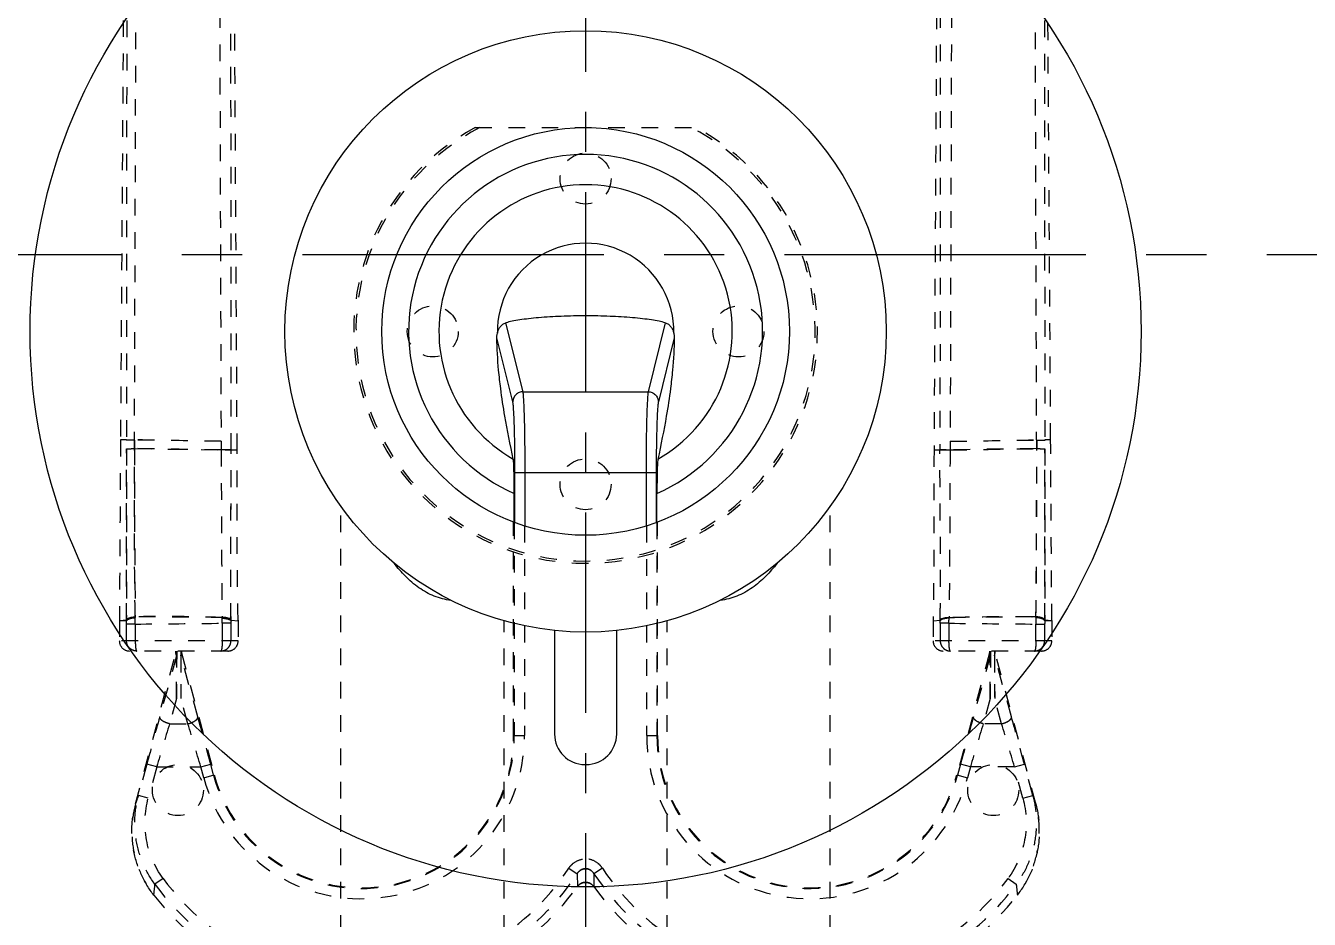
# Model space of a CAD drawing. Header units: millimetres. Extents: x 583 to 1942, y -5112 to 253.
# Drawn here: x 1186.9 to 1312.8, y -4548 to -4460.4 of the extents above; entities that cross this region are included whole.
import ezdxf

# ---------------------------------------------------------------- set-up
doc = ezdxf.new("R2010")
doc.units = ezdxf.units.MM
doc.header["$LTSCALE"] = 16.335
doc.linetypes.add('CENTER', pattern=[0.6, 0.375, -0.075, 0.075, -0.075])
doc.linetypes.add('HIDDEN', pattern=[0.2, 0.1, -0.1])
doc.layers.get('0').update_dxf_attribs({"linetype": 'CONTINUOUS'})
doc.layers.add('DEFAULT_2', color=8, linetype='HIDDEN')

msp = doc.modelspace()

# ---------------------------------------------------------------- linework, layer by layer
at = {"color": 1, "linetype": 'CENTER', "ltscale": 3.209403}
msp.add_line((1241.821, -4350.864), (1241.821, -4608.864), dxfattribs=at)
at = {"color": 1, "linetype": 'CENTER', "ltscale": 4.826544}
msp.add_line((1432.821, -4482.864), (1044.821, -4482.864), dxfattribs=at)
at = {"color": 7, "linetype": 'Continuous'}
for p, q in [((1235.681, -4496.284), (1233.999, -4489.516)), ((1249.642, -4489.516), (1247.961, -4496.284)), ((1234.681, -4497.274), (1233.118, -4490.98)), ((1250.524, -4490.98), (1248.96, -4497.274)), ((1235.681, -4496.284), (1247.961, -4496.284)), ((1234.892, -4509.052), (1234.892, -4504.206)), ((1234.892, -4504.206), (1248.75, -4504.206)), ((1235.891, -4509.439), (1235.891, -4504.206)), ((1247.75, -4504.206), (1247.75, -4509.439)), ((1248.75, -4504.206), (1248.75, -4509.052)), ((1234.821, -4509.02), (1234.821, -4506.258)), ((1248.821, -4509.02), (1248.821, -4506.258)), ((1238.771, -4519.706), (1238.771, -4529.864)), ((1244.871, -4529.864), (1244.871, -4519.706)), ((1241.771, -4532.864), (1241.871, -4532.864))]:
    msp.add_line(p, q, dxfattribs=at)
for radius in [54.5, 29.5, 20]:
    msp.add_circle((1241.821, -4490.364), radius, dxfattribs=at)
for centre, radius, start, end in [((1241.821, -4490.364), 17.367, 293.76921, 246.23079), ((1241.821, -4490.364), 14.39, 299.52803, 240.47197), ((1241.821, -4490.364), 8.655, 358.8996, 181.1004), ((1241.771, -4529.864), 3, 180, 270), ((1241.871, -4529.864), 3, 270, 0)]:
    msp.add_arc(centre, radius, start, end, dxfattribs=at)
for points, knots in [([(1233.167, -4490.53), (1233.192, -4490.417), (1233.264, -4490.195), (1233.44, -4489.896), (1233.684, -4489.653), (1233.89, -4489.547), (1233.999, -4489.516)], [0, 0, 0, 0, 0.255005, 0.5050744, 0.7520333, 1, 1, 1, 1]), ([(1249.642, -4489.516), (1249.441, -4489.459), (1248.99, -4489.355), (1248.245, -4489.226), (1247.376, -4489.111), (1246.021, -4488.977), (1244.157, -4488.867), (1241.821, -4488.823), (1239.485, -4488.867), (1237.621, -4488.977), (1236.266, -4489.111), (1235.396, -4489.226), (1234.651, -4489.355), (1234.2, -4489.459), (1233.999, -4489.516)], [0, 0, 0, 0, 0.0398078, 0.0881396, 0.1441844, 0.2069315, 0.3477317, 0.5000037, 0.6522755, 0.7930738, 0.8558185, 0.9118614, 0.9601923, 1, 1, 1, 1]), ([(1249.642, -4489.516), (1249.751, -4489.547), (1249.958, -4489.653), (1250.201, -4489.896), (1250.378, -4490.195), (1250.449, -4490.417), (1250.474, -4490.53)], [0, 0, 0, 0, 0.2479617, 0.494921, 0.7449923, 1, 1, 1, 1]), ([(1233.118, -4490.98), (1233.117, -4490.932), (1233.122, -4490.78), (1233.146, -4490.63), (1233.167, -4490.53)], [0, 0, 0, 0, 0.3228618, 1, 1, 1, 1]), ([(1234.729, -4502.885), (1234.425, -4501.487), (1233.964, -4499.191), (1233.516, -4496.275), (1233.229, -4493.71), (1233.134, -4492.042), (1233.118, -4490.98)], [0, 0, 0, 0, 0.3565746, 0.5838828, 0.7352777, 1, 1, 1, 1]), ([(1250.524, -4490.98), (1250.507, -4492.042), (1250.413, -4493.71), (1250.126, -4496.275), (1249.677, -4499.191), (1249.216, -4501.487), (1248.913, -4502.885)], [0, 0, 0, 0, 0.264722, 0.416117, 0.6434253, 1, 1, 1, 1]), ([(1250.474, -4490.53), (1250.48, -4490.56), (1250.51, -4490.708), (1250.526, -4490.859), (1250.524, -4490.98)], [0, 0, 0, 0, 0.1994049, 1, 1, 1, 1]), ([(1235.681, -4496.284), (1235.551, -4496.284), (1235.289, -4496.337), (1234.958, -4496.557), (1234.735, -4496.885), (1234.682, -4497.145), (1234.681, -4497.274)], [0, 0, 0, 0, 0.2508909, 0.5014904, 0.7512185, 1, 1, 1, 1]), ([(1234.892, -4504.206), (1234.892, -4503.79), (1234.889, -4502.973), (1234.878, -4501.78), (1234.86, -4500.664), (1234.835, -4499.662), (1234.805, -4498.804), (1234.774, -4498.193), (1234.746, -4497.797), (1234.727, -4497.575), (1234.707, -4497.406), (1234.691, -4497.312), (1234.681, -4497.274)], [0, 0, 0, 0, 0.1795324, 0.3533311, 0.5158857, 0.6619827, 0.7869679, 0.8868864, 0.9264285, 0.9586095, 0.9831831, 1, 1, 1, 1]), ([(1235.891, -4504.206), (1235.891, -4503.731), (1235.889, -4502.797), (1235.877, -4501.434), (1235.859, -4500.159), (1235.834, -4499.013), (1235.804, -4498.033), (1235.774, -4497.334), (1235.746, -4496.882), (1235.726, -4496.628), (1235.706, -4496.435), (1235.69, -4496.327), (1235.681, -4496.284)], [0, 0, 0, 0, 0.1795633, 0.3533925, 0.5159759, 0.6620973, 0.7870978, 0.8870149, 0.9265461, 0.9587066, 0.9832452, 1, 1, 1, 1]), ([(1247.961, -4496.284), (1247.951, -4496.327), (1247.936, -4496.435), (1247.915, -4496.628), (1247.896, -4496.881), (1247.868, -4497.334), (1247.837, -4498.032), (1247.807, -4499.012), (1247.782, -4500.158), (1247.764, -4501.433), (1247.753, -4502.797), (1247.75, -4503.731), (1247.75, -4504.206)], [0, 0, 0, 0, 0.0167507, 0.0412811, 0.0734287, 0.1129505, 0.2128577, 0.3378522, 0.4839562, 0.6465252, 0.8203926, 1, 1, 1, 1]), ([(1247.961, -4496.284), (1248.09, -4496.284), (1248.352, -4496.337), (1248.683, -4496.557), (1248.906, -4496.885), (1248.959, -4497.145), (1248.96, -4497.274)], [0, 0, 0, 0, 0.2508909, 0.5014904, 0.7512186, 1, 1, 1, 1]), ([(1248.96, -4497.274), (1248.951, -4497.312), (1248.935, -4497.406), (1248.915, -4497.575), (1248.895, -4497.797), (1248.867, -4498.193), (1248.837, -4498.804), (1248.807, -4499.661), (1248.782, -4500.664), (1248.763, -4501.78), (1248.752, -4502.973), (1248.75, -4503.79), (1248.75, -4504.206)], [0, 0, 0, 0, 0.0168126, 0.0413781, 0.0735464, 0.1130791, 0.2129876, 0.3379668, 0.4840464, 0.6465867, 0.8204235, 1, 1, 1, 1]), ([(1234.821, -4506.258), (1234.821, -4505.878), (1234.818, -4505.319), (1234.807, -4504.597), (1234.797, -4504.111), (1234.784, -4503.684), (1234.769, -4503.333), (1234.754, -4503.095), (1234.74, -4502.956), (1234.733, -4502.905), (1234.729, -4502.885)], [0, 0, 0, 0, 0.3380377, 0.4963172, 0.6418106, 0.7700141, 0.8759748, 0.9543452, 0.9815407, 1, 1, 1, 1]), ([(1248.913, -4502.885), (1248.908, -4502.905), (1248.901, -4502.956), (1248.887, -4503.095), (1248.873, -4503.333), (1248.857, -4503.684), (1248.845, -4504.111), (1248.834, -4504.597), (1248.824, -4505.319), (1248.821, -4505.878), (1248.821, -4506.258)], [0, 0, 0, 0, 0.0184595, 0.0456554, 0.1240275, 0.2299901, 0.3581946, 0.5036875, 0.6619657, 1, 1, 1, 1]), ([(1228.605, -4516.738), (1228.048, -4516.69), (1226.931, -4516.4), (1225.434, -4515.551), (1224.128, -4514.427), (1223.381, -4513.561), (1223.037, -4513.111)], [0, 0, 0, 0, 0.2456585, 0.498751, 0.7510271, 1, 1, 1, 1]), ([(1260.605, -4513.111), (1260.26, -4513.561), (1259.513, -4514.428), (1258.206, -4515.552), (1256.709, -4516.401), (1255.593, -4516.69), (1255.037, -4516.738)], [0, 0, 0, 0, 0.2492679, 0.5016523, 0.7546359, 1, 1, 1, 1])]:
    msp.add_open_spline(points, degree=3, knots=knots, dxfattribs=at)
at = {"layer": 'DEFAULT_2', "color": 8, "linetype": 'HIDDEN'}
for p, q in [((1207.635, -4502.004), (1207.296, -4442.738)), ((1276.345, -4442.738), (1276.006, -4502.004)), ((1205.922, -4458.958), (1206.056, -4501.981)), ((1207.055, -4501.99), (1207.023, -4458.958)), ((1276.619, -4458.958), (1276.587, -4501.99)), ((1277.719, -4458.958), (1277.585, -4501.981)), ((1196.455, -4459.843), (1196.191, -4500.992)), ((1196.799, -4459.868), (1196.767, -4501.878)), ((1197.562, -4501.864), (1197.696, -4459.867)), ((1286.079, -4501.864), (1285.946, -4459.867)), ((1286.842, -4459.868), (1286.875, -4501.878)), ((1287.45, -4500.992), (1287.187, -4459.843)), ((1230.978, -4470.364), (1252.663, -4470.364)), ((1196.767, -4501), (1196.191, -4500.99)), ((1206.053, -4501.145), (1197.564, -4501.013)), ((1277.588, -4501.145), (1286.078, -4501.013)), ((1287.451, -4500.99), (1286.874, -4501)), ((1197.562, -4501.864), (1206.056, -4501.981)), ((1207.055, -4501.99), (1207.635, -4502.005)), ((1207.635, -4502.005), (1207.055, -4501.996)), ((1276.587, -4501.99), (1276.007, -4502.005)), ((1276.007, -4502.005), (1276.587, -4501.996)), ((1286.079, -4501.864), (1277.585, -4501.981)), ((1217.821, -4617.864), (1217.821, -4507.518)), ((1265.821, -4617.864), (1265.821, -4507.518)), ((1234.759, -4530.013), (1234.759, -4509.076)), ((1234.821, -4509.099), (1234.821, -4509.02)), ((1234.829, -4509.102), (1234.829, -4530.013)), ((1234.892, -4509.126), (1234.892, -4509.052)), ((1235.829, -4509.446), (1235.829, -4530.013)), ((1235.891, -4509.465), (1235.891, -4509.439)), ((1247.75, -4509.439), (1247.75, -4509.465)), ((1247.812, -4509.446), (1247.812, -4530.013)), ((1248.75, -4509.052), (1248.75, -4509.126)), ((1248.812, -4509.102), (1248.882, -4509.076)), ((1248.812, -4509.102), (1248.812, -4530.013)), ((1248.821, -4509.099), (1248.821, -4509.02)), ((1248.882, -4530.013), (1248.882, -4509.076)), ((1196.075, -4518.709), (1196.074, -4520.714)), ((1196.772, -4518.755), (1196.074, -4518.711)), ((1196.074, -4518.711), (1196.772, -4518.755)), ((1196.076, -4518.711), (1196.772, -4518.653)), ((1207.033, -4518.704), (1207.732, -4518.747)), ((1207.732, -4518.702), (1207.732, -4520.714)), ((1207.732, -4518.747), (1207.732, -4518.747)), ((1207.732, -4518.747), (1207.732, -4518.747)), ((1233.821, -4617.864), (1233.821, -4518.759)), ((1249.821, -4617.864), (1249.821, -4518.759)), ((1275.91, -4518.702), (1275.909, -4520.714)), ((1275.909, -4518.747), (1276.609, -4518.704)), ((1275.909, -4518.747), (1275.909, -4518.747)), ((1286.869, -4518.653), (1287.566, -4518.711)), ((1287.567, -4518.711), (1286.869, -4518.755)), ((1286.869, -4518.755), (1287.567, -4518.711)), ((1287.566, -4518.709), (1287.567, -4520.714)), ((1196.779, -4520.714), (1196.779, -4519.073)), ((1197.639, -4519.073), (1196.779, -4519.073)), ((1197.639, -4519.073), (1197.639, -4520.714)), ((1206.167, -4518.993), (1206.167, -4520.714)), ((1207.027, -4518.993), (1206.167, -4518.993)), ((1207.027, -4518.993), (1207.027, -4520.714)), ((1277.474, -4518.993), (1276.614, -4518.993)), ((1276.614, -4518.993), (1276.614, -4520.714)), ((1277.474, -4518.993), (1277.474, -4520.714)), ((1286.002, -4519.073), (1286.862, -4519.073)), ((1286.002, -4520.714), (1286.002, -4519.073)), ((1286.862, -4519.073), (1286.862, -4520.714)), ((1207.732, -4520.714), (1196.074, -4520.714)), ((1287.567, -4520.714), (1275.909, -4520.714)), ((1206.727, -4521.719), (1197.079, -4521.719)), ((1197.658, -4536.705), (1201.622, -4521.909)), ((1201.691, -4522.183), (1200.035, -4528.174)), ((1201.622, -4521.909), (1201.622, -4521.719)), ((1201.691, -4522.183), (1201.622, -4521.909)), ((1201.703, -4521.719), (1201.684, -4526.382)), ((1202.103, -4521.719), (1202.122, -4526.382)), ((1202.116, -4522.183), (1202.184, -4521.909)), ((1203.771, -4528.174), (1202.116, -4522.183)), ((1202.184, -4521.719), (1202.184, -4521.909)), ((1202.184, -4521.909), (1205.391, -4533.879)), ((1286.562, -4521.719), (1276.914, -4521.719)), ((1281.457, -4521.909), (1278.25, -4533.879)), ((1281.526, -4522.183), (1279.87, -4528.174)), ((1281.457, -4521.719), (1281.457, -4521.909)), ((1281.526, -4522.183), (1281.457, -4521.909)), ((1281.538, -4521.719), (1281.519, -4526.382)), ((1281.938, -4521.719), (1281.957, -4526.382)), ((1281.951, -4522.183), (1282.019, -4521.909)), ((1283.606, -4528.174), (1281.951, -4522.183)), ((1282.019, -4521.909), (1282.019, -4521.719)), ((1285.983, -4536.705), (1282.019, -4521.909)), ((1201.684, -4526.382), (1201.001, -4528.855)), ((1202.806, -4528.855), (1202.122, -4526.382)), ((1281.519, -4526.382), (1280.836, -4528.855)), ((1282.64, -4528.855), (1281.957, -4526.382)), ((1201.001, -4528.855), (1202.806, -4528.855)), ((1282.64, -4528.855), (1280.836, -4528.855)), ((1234.759, -4530.013), (1235.829, -4530.013)), ((1247.812, -4530.013), (1248.882, -4530.013)), ((1198.771, -4532.822), (1197.945, -4535.903)), ((1199.737, -4533.081), (1198.771, -4532.822)), ((1199.737, -4533.081), (1198.911, -4536.162)), ((1199.737, -4533.081), (1204.07, -4533.081)), ((1204.07, -4533.081), (1205.036, -4532.822)), ((1204.358, -4534.156), (1204.07, -4533.081)), ((1204.358, -4534.156), (1205.391, -4533.879)), ((1205.324, -4533.897), (1205.036, -4532.822)), ((1278.25, -4533.879), (1279.284, -4534.156)), ((1278.606, -4532.822), (1278.318, -4533.897)), ((1279.572, -4533.081), (1278.606, -4532.822)), ((1279.572, -4533.081), (1279.284, -4534.156)), ((1283.905, -4533.081), (1279.572, -4533.081)), ((1283.905, -4533.081), (1284.87, -4532.822)), ((1284.73, -4536.162), (1283.905, -4533.081)), ((1285.696, -4535.903), (1284.87, -4532.822)), ((1198.911, -4536.162), (1197.945, -4535.903)), ((1284.73, -4536.162), (1285.696, -4535.903)), ((1200.362, -4544.025), (1199.569, -4544.609)), ((1240.177, -4543.024), (1240.999, -4543.567)), ((1240.999, -4543.567), (1241.021, -4544.83)), ((1240.999, -4543.567), (1241.021, -4544.83)), ((1242.642, -4543.567), (1242.62, -4544.83)), ((1242.642, -4543.567), (1242.62, -4544.83)), ((1243.464, -4543.024), (1242.642, -4543.567)), ((1283.279, -4544.025), (1284.073, -4544.609))]:
    msp.add_line(p, q, dxfattribs=at)
for centre in [(1241.821, -4475.364), (1226.821, -4490.364), (1256.821, -4490.364), (1241.821, -4505.364), (1201.821, -4535.364), (1281.821, -4535.364)]:
    msp.add_circle(centre, 2.5, dxfattribs=at)
for centre, radius, start, end in [((1241.821, -4490.364), 22.75, 118.4635, 61.5365), ((1241.821, -4490.364), 22.528, 117.40345, 62.59655), ((2730.89, -4503.175), 1533.329, 179.95099, 180.567626), ((-247.249, -4503.175), 1533.329, 359.432374, 0.04901), ((1198.916, -4518.704), 2.145, 179.05591, 181.34493), ((1190.089, -4519.07), 6.691, 359.9679, 2.69847), ((1201.505, -4518.415), 3.868, 179.26908, 180.31069), ((1201.479, -4518.415), 3.842, 179.26835, 180.31401), ((1193.436, -5616.127), 1097.769, 89.335652, 89.780732), ((921.636, -4519.95), 276.005, 0.18198, 0.3143), ((923.929, -4519.941), 273.712, 0.18154, 0.315), ((1213.784, -4518.99), 6.757, 177.58287, 180.02403), ((1269.857, -4518.99), 6.757, 359.97597, 2.41713), ((1290.206, -5616.127), 1097.769, 90.219268, 90.664348), ((1562.005, -4519.95), 276.005, 179.6857, 179.81802), ((1559.712, -4519.941), 273.712, 179.685, 179.81846), ((1282.137, -4518.415), 3.868, 359.68931, 0.73092), ((1282.162, -4518.415), 3.842, 359.68599, 0.73165), ((1293.553, -4519.07), 6.691, 177.30153, 180.0321), ((1284.725, -4518.704), 2.145, 358.65507, 0.94409), ((1187.362, -2986.48), 1532.628, 270.384225, 270.703053), ((1187.366, -2986.796), 1532.312, 270.384157, 270.70305), ((1296.28, -2986.48), 1532.628, 269.296947, 269.615775), ((1296.276, -2986.796), 1532.312, 269.29695, 269.615843), ((1197.079, -4520.714), 1.005, 179.98836, 270.00002), ((1206.727, -4520.714), 1.005, 269.99998, 0.01166), ((1276.914, -4520.714), 1.005, 179.98834, 270.00002), ((1286.562, -4520.714), 1.005, 269.99998, 0.01166), ((1812.848, -4697.328), 635.73, 164.568955, 165.003151), ((1784.141, -4689.521), 605.981, 164.558297, 165.013809), ((1714.674, -4684.823), 536.829, 163.10999, 163.5808), ((1690.629, -4677.63), 511.732, 163.09845, 163.59235), ((689.133, -4684.823), 536.829, 16.4192, 16.89001), ((713.177, -4677.63), 511.732, 16.40765, 16.90155), ((590.959, -4697.328), 635.73, 14.996849, 15.431045), ((619.666, -4689.521), 605.981, 14.986191, 15.441703), ((1892.683, -4697.328), 635.73, 164.568955, 165.003151), ((1863.976, -4689.521), 605.981, 164.558297, 165.013809), ((1794.509, -4684.823), 536.829, 163.10999, 163.5808), ((1770.464, -4677.63), 511.732, 163.09845, 163.59235), ((768.968, -4684.823), 536.829, 16.4192, 16.89001), ((793.012, -4677.63), 511.732, 16.40765, 16.90155), ((670.793, -4697.328), 635.73, 14.996849, 15.431045), ((699.5, -4689.521), 605.981, 14.986191, 15.441703), ((1219.821, -4530.013), 16.008, 195, 0), ((1219.821, -4530.013), 15.008, 195, 0), ((1219.821, -4530.013), 14.938, 195, 0), ((1263.821, -4530.013), 16.008, 180, 345), ((1263.821, -4530.013), 15.008, 180, 345), ((1263.821, -4530.013), 14.938, 180, 345), ((1219.921, -4529.639), 25.264, 216.33505, 326.54523), ((1219.921, -4529.639), 24.279, 216.33505, 326.54523), ((1263.721, -4529.639), 25.264, 213.45477, 323.66495), ((1263.721, -4529.639), 24.279, 213.45477, 323.66495), ((1121.292, -4536.594), 78.686, 353.37476, 354.15403), ((1219.921, -4529.639), 26, 218.0721, 324.24939), ((1263.721, -4529.639), 26, 215.75061, 321.92789), ((1362.35, -4536.594), 78.686, 185.84597, 186.62524)]:
    msp.add_arc(centre, radius, start, end, dxfattribs=at)
for centre, major_axis, start_param, end_param in [((1201.676, -4525.989), (0.014, 3.806), -1.6743753, -0.0098943), ((1202.13, -4525.989), (-0.014, 3.806), 0.0098943, 1.6743753), ((1281.511, -4525.989), (0.014, 3.806), -1.6743753, -0.0098943), ((1281.965, -4525.989), (-0.014, 3.806), 0.0098943, 1.6743753)]:
    msp.add_ellipse(centre, major_axis=major_axis, ratio=0.0025162, start_param=start_param, end_param=end_param, dxfattribs=at)
for points, knots in [([(1196.192, -4500.992), (1196.182, -4502.502), (1196.144, -4508.407), (1196.106, -4514.313), (1196.076, -4518.709)], [0, 0, 0, 0, 0.2556111, 1, 1, 1, 1]), ([(1197.564, -4501.023), (1197.469, -4501.023), (1197.293, -4501.024), (1197.085, -4501.025), (1196.946, -4501.029), (1196.868, -4501.032), (1196.81, -4501.029), (1196.776, -4501.039), (1196.768, -4501.049)], [0, 0, 0, 0, 0.3565976, 0.6584616, 0.7799916, 0.8781928, 0.9507157, 1, 1, 1, 1]), ([(1206.053, -4501.145), (1205.341, -4501.14), (1202.512, -4501.097), (1199.682, -4501.014), (1197.564, -4501.013)], [0, 0, 0, 0, 0.2514722, 1, 1, 1, 1]), ([(1277.588, -4501.145), (1278.3, -4501.14), (1281.13, -4501.097), (1283.959, -4501.014), (1286.078, -4501.013)], [0, 0, 0, 0, 0.2514722, 1, 1, 1, 1]), ([(1286.078, -4501.023), (1286.173, -4501.023), (1286.348, -4501.024), (1286.556, -4501.025), (1286.695, -4501.029), (1286.774, -4501.032), (1286.831, -4501.029), (1286.865, -4501.039), (1286.874, -4501.049)], [0, 0, 0, 0, 0.3565976, 0.6584616, 0.7799916, 0.8781928, 0.9507157, 1, 1, 1, 1]), ([(1287.566, -4518.709), (1287.556, -4517.278), (1287.516, -4511.373), (1287.478, -4505.468), (1287.45, -4500.992)], [0, 0, 0, 0, 0.2421887, 1, 1, 1, 1]), ([(1196.767, -4501.878), (1196.766, -4503.305), (1196.764, -4508.897), (1196.768, -4514.489), (1196.772, -4518.653)], [0, 0, 0, 0, 0.2552198, 1, 1, 1, 1]), ([(1196.772, -4518.653), (1196.771, -4517.295), (1196.767, -4511.703), (1196.765, -4506.112), (1196.767, -4501.878)], [0, 0, 0, 0, 0.2429088, 1, 1, 1, 1]), ([(1196.767, -4501.878), (1196.857, -4501.868), (1197.123, -4501.87), (1197.388, -4501.864), (1197.562, -4501.864)], [0, 0, 0, 0, 0.3430056, 1, 1, 1, 1]), ([(1197.637, -4518.366), (1197.633, -4518.036), (1197.616, -4517.374), (1197.599, -4516.039), (1197.574, -4513.665), (1197.56, -4508.827), (1197.557, -4504.661), (1197.562, -4501.864)], [0, 0, 0, 0, 0.0599612, 0.1204192, 0.2426795, 0.4915338, 1, 1, 1, 1]), ([(1206.056, -4501.981), (1205.344, -4501.982), (1202.513, -4501.957), (1199.682, -4501.876), (1197.562, -4501.864)], [0, 0, 0, 0, 0.2514489, 1, 1, 1, 1]), ([(1206.056, -4501.981), (1206.068, -4503.37), (1206.1, -4508.853), (1206.105, -4514.337), (1206.164, -4518.431)], [0, 0, 0, 0, 0.2531628, 1, 1, 1, 1]), ([(1206.452, -4501.982), (1206.421, -4501.981), (1206.289, -4501.981), (1206.157, -4501.981), (1206.056, -4501.981)], [0, 0, 0, 0, 0.2401654, 1, 1, 1, 1]), ([(1207.055, -4501.99), (1207.015, -4501.989), (1206.683, -4501.984), (1206.35, -4501.981), (1206.056, -4501.981)], [0, 0, 0, 0, 0.1177446, 1, 1, 1, 1]), ([(1206.056, -4501.981), (1206.068, -4503.369), (1206.101, -4508.851), (1206.105, -4514.334), (1206.164, -4518.428)], [0, 0, 0, 0, 0.2531717, 1, 1, 1, 1]), ([(1206.452, -4501.981), (1206.526, -4501.982), (1206.727, -4501.982), (1206.928, -4501.981), (1207.055, -4501.984)], [0, 0, 0, 0, 0.3674091, 1, 1, 1, 1]), ([(1207.032, -4518.704), (1206.967, -4514.534), (1207.03, -4508.962), (1207.055, -4503.391), (1207.055, -4501.99)], [0, 0, 0, 0, 0.7485976, 1, 1, 1, 1]), ([(1207.032, -4518.67), (1207.011, -4517.281), (1206.976, -4511.719), (1207.056, -4506.157), (1207.055, -4501.984)], [0, 0, 0, 0, 0.2497535, 1, 1, 1, 1]), ([(1276.61, -4518.67), (1276.63, -4517.281), (1276.666, -4511.719), (1276.585, -4506.157), (1276.587, -4501.984)], [0, 0, 0, 0, 0.2497535, 1, 1, 1, 1]), ([(1276.609, -4518.704), (1276.675, -4514.534), (1276.612, -4508.962), (1276.586, -4503.391), (1276.587, -4501.99)], [0, 0, 0, 0, 0.7485976, 1, 1, 1, 1]), ([(1276.587, -4501.99), (1276.626, -4501.989), (1276.959, -4501.984), (1277.292, -4501.981), (1277.585, -4501.981)], [0, 0, 0, 0, 0.1177446, 1, 1, 1, 1]), ([(1277.189, -4501.981), (1277.115, -4501.982), (1276.915, -4501.982), (1276.714, -4501.981), (1276.587, -4501.984)], [0, 0, 0, 0, 0.3674091, 1, 1, 1, 1]), ([(1277.189, -4501.982), (1277.221, -4501.981), (1277.353, -4501.981), (1277.485, -4501.981), (1277.585, -4501.981)], [0, 0, 0, 0, 0.2401654, 1, 1, 1, 1]), ([(1277.585, -4501.981), (1277.573, -4503.37), (1277.541, -4508.853), (1277.536, -4514.337), (1277.477, -4518.431)], [0, 0, 0, 0, 0.2531628, 1, 1, 1, 1]), ([(1277.585, -4501.981), (1277.573, -4503.369), (1277.541, -4508.851), (1277.536, -4514.334), (1277.478, -4518.428)], [0, 0, 0, 0, 0.2531717, 1, 1, 1, 1]), ([(1277.585, -4501.981), (1278.297, -4501.982), (1281.129, -4501.957), (1283.96, -4501.876), (1286.079, -4501.864)], [0, 0, 0, 0, 0.2514489, 1, 1, 1, 1]), ([(1286.005, -4518.366), (1286.009, -4518.036), (1286.025, -4517.374), (1286.043, -4516.039), (1286.067, -4513.665), (1286.081, -4508.827), (1286.084, -4504.661), (1286.079, -4501.864)], [0, 0, 0, 0, 0.0599612, 0.1204192, 0.2426795, 0.4915338, 1, 1, 1, 1]), ([(1286.079, -4501.864), (1286.254, -4501.864), (1286.518, -4501.87), (1286.784, -4501.868), (1286.875, -4501.878)], [0, 0, 0, 0, 0.6569943, 1, 1, 1, 1]), ([(1286.869, -4518.653), (1286.871, -4517.295), (1286.875, -4511.703), (1286.877, -4506.112), (1286.875, -4501.878)], [0, 0, 0, 0, 0.2429088, 1, 1, 1, 1]), ([(1286.875, -4501.878), (1286.875, -4503.305), (1286.877, -4508.897), (1286.873, -4514.489), (1286.869, -4518.653)], [0, 0, 0, 0, 0.2552198, 1, 1, 1, 1]), ([(1196.771, -4518.672), (1196.811, -4518.559), (1197.145, -4518.404), (1197.442, -4518.376), (1197.637, -4518.366)], [0, 0, 0, 0, 0.3795687, 1, 1, 1, 1]), ([(1196.772, -4518.755), (1196.789, -4518.711), (1196.883, -4518.627), (1197.168, -4518.497), (1197.44, -4518.453), (1197.637, -4518.436)], [0, 0, 0, 0, 0.1469569, 0.3747801, 1, 1, 1, 1]), ([(1206.164, -4518.428), (1205.455, -4518.411), (1202.614, -4518.341), (1199.77, -4518.304), (1197.637, -4518.366)], [0, 0, 0, 0, 0.2493861, 1, 1, 1, 1]), ([(1206.102, -4518.487), (1206.214, -4518.492), (1206.428, -4518.513), (1206.718, -4518.568), (1206.918, -4518.64), (1207.026, -4518.715), (1207.037, -4518.755)], [0, 0, 0, 0, 0.3377751, 0.649272, 0.8747258, 1, 1, 1, 1]), ([(1207.038, -4518.707), (1207.026, -4518.652), (1206.977, -4518.564), (1206.851, -4518.53), (1206.734, -4518.509), (1206.601, -4518.461), (1206.39, -4518.406), (1206.216, -4518.419), (1206.104, -4518.443)], [0, 0, 0, 0, 0.1619635, 0.2537001, 0.368764, 0.5087613, 0.6649558, 1, 1, 1, 1]), ([(1206.167, -4518.993), (1206.166, -4518.851), (1206.166, -4518.664), (1206.164, -4518.477), (1206.164, -4518.431)], [0, 0, 0, 0, 0.7544266, 1, 1, 1, 1]), ([(1276.603, -4518.707), (1276.615, -4518.652), (1276.665, -4518.564), (1276.791, -4518.53), (1276.907, -4518.509), (1277.041, -4518.461), (1277.251, -4518.406), (1277.425, -4518.419), (1277.538, -4518.443)], [0, 0, 0, 0, 0.1619635, 0.2537001, 0.368764, 0.5087613, 0.6649558, 1, 1, 1, 1]), ([(1277.539, -4518.487), (1277.427, -4518.492), (1277.213, -4518.513), (1276.924, -4518.568), (1276.723, -4518.64), (1276.615, -4518.715), (1276.604, -4518.755)], [0, 0, 0, 0, 0.3377751, 0.649272, 0.8747258, 1, 1, 1, 1]), ([(1277.474, -4518.993), (1277.475, -4518.851), (1277.476, -4518.664), (1277.477, -4518.477), (1277.478, -4518.431)], [0, 0, 0, 0, 0.7544266, 1, 1, 1, 1]), ([(1277.478, -4518.428), (1278.186, -4518.411), (1281.028, -4518.341), (1283.872, -4518.304), (1286.005, -4518.366)], [0, 0, 0, 0, 0.2493861, 1, 1, 1, 1]), ([(1286.87, -4518.672), (1286.83, -4518.559), (1286.496, -4518.404), (1286.199, -4518.376), (1286.005, -4518.366)], [0, 0, 0, 0, 0.3795687, 1, 1, 1, 1]), ([(1286.869, -4518.755), (1286.853, -4518.711), (1286.758, -4518.627), (1286.473, -4518.497), (1286.201, -4518.453), (1286.005, -4518.436)], [0, 0, 0, 0, 0.1469569, 0.3747801, 1, 1, 1, 1]), ([(1197.775, -4521.719), (1197.646, -4521.719), (1197.383, -4521.667), (1197.052, -4521.443), (1196.831, -4521.109), (1196.779, -4520.845), (1196.779, -4520.714)], [0, 0, 0, 0, 0.2489524, 0.4984759, 0.7488959, 1, 1, 1, 1]), ([(1197.639, -4520.714), (1197.639, -4520.842), (1197.645, -4521.08), (1197.67, -4521.389), (1197.706, -4521.594), (1197.739, -4521.691), (1197.764, -4521.719), (1197.775, -4521.719)], [0, 0, 0, 0, 0.3736618, 0.6915021, 0.9073641, 0.9681696, 1, 1, 1, 1]), ([(1206.032, -4521.719), (1206.161, -4521.719), (1206.423, -4521.667), (1206.754, -4521.443), (1206.976, -4521.109), (1207.027, -4520.845), (1207.027, -4520.714)], [0, 0, 0, 0, 0.2489524, 0.4984759, 0.7488959, 1, 1, 1, 1]), ([(1206.167, -4520.714), (1206.167, -4520.842), (1206.161, -4521.08), (1206.137, -4521.389), (1206.101, -4521.594), (1206.068, -4521.691), (1206.042, -4521.719), (1206.032, -4521.719)], [0, 0, 0, 0, 0.3736618, 0.6915021, 0.9073641, 0.9681696, 1, 1, 1, 1]), ([(1276.614, -4520.714), (1276.614, -4520.845), (1276.666, -4521.109), (1276.887, -4521.443), (1277.218, -4521.667), (1277.48, -4521.719), (1277.61, -4521.719)], [0, 0, 0, 0, 0.2511112, 0.5015293, 0.7510514, 1, 1, 1, 1]), ([(1277.61, -4521.719), (1277.599, -4521.719), (1277.574, -4521.691), (1277.541, -4521.594), (1277.505, -4521.389), (1277.48, -4521.08), (1277.474, -4520.842), (1277.474, -4520.714)], [0, 0, 0, 0, 0.0318312, 0.0926377, 0.3085039, 0.6263482, 1, 1, 1, 1]), ([(1285.866, -4521.719), (1285.996, -4521.719), (1286.258, -4521.667), (1286.589, -4521.443), (1286.81, -4521.109), (1286.862, -4520.845), (1286.862, -4520.714)], [0, 0, 0, 0, 0.2489524, 0.4984759, 0.7488959, 1, 1, 1, 1]), ([(1286.002, -4520.714), (1286.002, -4520.842), (1285.996, -4521.08), (1285.971, -4521.389), (1285.936, -4521.594), (1285.902, -4521.691), (1285.877, -4521.719), (1285.866, -4521.719)], [0, 0, 0, 0, 0.3736618, 0.6915021, 0.9073641, 0.9681696, 1, 1, 1, 1]), ([(1201.001, -4528.855), (1200.867, -4528.825), (1200.618, -4528.745), (1200.338, -4528.602), (1200.167, -4528.464), (1200.063, -4528.348), (1200.021, -4528.235), (1200.035, -4528.174)], [0, 0, 0, 0, 0.3281187, 0.622849, 0.7458287, 0.8489707, 1, 1, 1, 1]), ([(1202.806, -4528.855), (1202.939, -4528.825), (1203.189, -4528.745), (1203.468, -4528.602), (1203.639, -4528.464), (1203.744, -4528.348), (1203.785, -4528.235), (1203.771, -4528.174)], [0, 0, 0, 0, 0.3281187, 0.622849, 0.7458287, 0.8489707, 1, 1, 1, 1]), ([(1280.836, -4528.855), (1280.702, -4528.825), (1280.453, -4528.745), (1280.173, -4528.602), (1280.002, -4528.464), (1279.898, -4528.348), (1279.856, -4528.235), (1279.87, -4528.174)], [0, 0, 0, 0, 0.3281187, 0.622849, 0.7458287, 0.8489707, 1, 1, 1, 1]), ([(1282.64, -4528.855), (1282.774, -4528.825), (1283.024, -4528.745), (1283.303, -4528.602), (1283.474, -4528.464), (1283.578, -4528.348), (1283.62, -4528.235), (1283.606, -4528.174)], [0, 0, 0, 0, 0.3281187, 0.622849, 0.7458287, 0.8489707, 1, 1, 1, 1]), ([(1199.569, -4544.609), (1199.116, -4543.996), (1198.349, -4542.661), (1197.68, -4540.457), (1197.517, -4538.159), (1197.749, -4536.639), (1197.945, -4535.903)], [0, 0, 0, 0, 0.2500689, 0.5000764, 0.7500424, 1, 1, 1, 1]), ([(1200.362, -4544.025), (1199.552, -4542.924), (1198.429, -4540.314), (1198.557, -4537.482), (1198.911, -4536.162)], [0, 0, 0, 0, 0.499972, 1, 1, 1, 1]), ([(1284.73, -4536.162), (1285.084, -4537.482), (1285.212, -4540.314), (1284.089, -4542.924), (1283.279, -4544.025)], [0, 0, 0, 0, 0.4999864, 1, 1, 1, 1]), ([(1285.696, -4535.903), (1285.893, -4536.639), (1286.125, -4538.159), (1285.961, -4540.456), (1285.292, -4542.661), (1284.525, -4543.996), (1284.073, -4544.609)], [0, 0, 0, 0, 0.2499191, 0.4998815, 0.7498958, 1, 1, 1, 1]), ([(1197.658, -4536.705), (1197.454, -4537.466), (1197.218, -4539.041), (1197.41, -4541.419), (1198.139, -4543.69), (1198.967, -4545.052), (1199.453, -4545.672)], [0, 0, 0, 0, 0.2500169, 0.5000212, 0.7500142, 1, 1, 1, 1]), ([(1199.453, -4545.672), (1198.967, -4545.052), (1198.139, -4543.69), (1197.41, -4541.419), (1197.218, -4539.041), (1197.454, -4537.466), (1197.658, -4536.705)], [0, 0, 0, 0, 0.249987, 0.4999804, 0.7499841, 1, 1, 1, 1]), ([(1284.189, -4545.672), (1284.675, -4545.052), (1285.502, -4543.69), (1286.232, -4541.419), (1286.423, -4539.041), (1286.187, -4537.466), (1285.983, -4536.705)], [0, 0, 0, 0, 0.2499868, 0.4999804, 0.7499841, 1, 1, 1, 1]), ([(1285.983, -4536.705), (1286.187, -4537.466), (1286.423, -4539.041), (1286.232, -4541.419), (1285.502, -4543.69), (1284.675, -4545.052), (1284.189, -4545.672)], [0, 0, 0, 0, 0.250024, 0.5000232, 0.7500092, 1, 1, 1, 1]), ([(1240.177, -4543.024), (1240.355, -4542.755), (1240.846, -4542.292), (1241.822, -4542.036), (1242.797, -4542.292), (1243.286, -4542.755), (1243.464, -4543.024)], [0, 0, 0, 0, 0.2503454, 0.500243, 0.7499824, 1, 1, 1, 1]), ([(1243.464, -4543.024), (1243.286, -4542.755), (1242.796, -4542.292), (1241.82, -4542.036), (1240.845, -4542.292), (1240.355, -4542.755), (1240.177, -4543.024)], [0, 0, 0, 0, 0.2503454, 0.500243, 0.7499824, 1, 1, 1, 1]), ([(1240.999, -4543.567), (1241.084, -4543.426), (1241.32, -4543.174), (1241.821, -4543.022), (1242.322, -4543.175), (1242.557, -4543.426), (1242.642, -4543.567)], [0, 0, 0, 0, 0.24887, 0.5002619, 0.7514582, 1, 1, 1, 1]), ([(1242.642, -4543.567), (1242.557, -4543.426), (1242.322, -4543.174), (1241.82, -4543.022), (1241.319, -4543.175), (1241.084, -4543.426), (1240.999, -4543.567)], [0, 0, 0, 0, 0.24887, 0.5002619, 0.7514582, 1, 1, 1, 1]), ([(1241.021, -4544.83), (1241.112, -4544.705), (1241.353, -4544.491), (1241.821, -4544.375), (1242.288, -4544.491), (1242.53, -4544.705), (1242.62, -4544.83)], [0, 0, 0, 0, 0.2501186, 0.5000093, 0.7498854, 1, 1, 1, 1]), ([(1242.62, -4544.83), (1242.53, -4544.705), (1242.288, -4544.491), (1241.821, -4544.375), (1241.353, -4544.491), (1241.112, -4544.705), (1241.021, -4544.83)], [0, 0, 0, 0, 0.2501186, 0.5000093, 0.7498854, 1, 1, 1, 1])]:
    msp.add_open_spline(points, degree=3, knots=knots, dxfattribs=at)
for points in [[(1197.564, -4501.023), (1197.563, -4501.303), (1197.562, -4501.583), (1197.562, -4501.864)], [(1206.053, -4501.145), (1206.055, -4501.424), (1206.054, -4501.703), (1206.056, -4501.981)], [(1277.588, -4501.145), (1277.586, -4501.424), (1277.588, -4501.703), (1277.585, -4501.981)], [(1286.078, -4501.023), (1286.079, -4501.303), (1286.079, -4501.583), (1286.079, -4501.864)], [(1207.732, -4518.702), (1207.599, -4513.137), (1207.668, -4507.57), (1207.635, -4502.004)], [(1276.006, -4502.004), (1275.973, -4507.57), (1276.043, -4513.137), (1275.91, -4518.702)], [(1206.167, -4518.993), (1206.166, -4518.825), (1206.165, -4518.658), (1206.165, -4518.49)], [(1277.474, -4518.993), (1277.475, -4518.825), (1277.476, -4518.658), (1277.477, -4518.49)], [(1197.945, -4535.903), (1197.85, -4536.17), (1197.754, -4536.438), (1197.658, -4536.705)], [(1285.696, -4535.903), (1285.792, -4536.17), (1285.887, -4536.438), (1285.983, -4536.705)]]:
    msp.add_open_spline(points, degree=3, dxfattribs=at)

doc.saveas('drawing.dxf')
